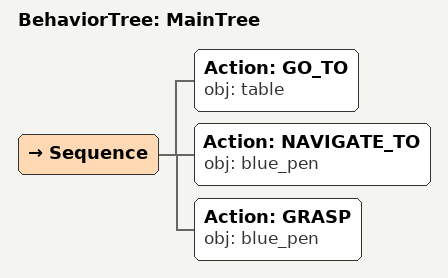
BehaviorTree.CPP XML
<root main_tree_to_execute="MainTree">
  <BehaviorTree ID="MainTree">
    <Sequence>
      <!-- Go to table -->
      <Action ID="GO_TO" obj="table" />
      <!-- Navigate to blue_pen avoiding obstacle -->
      <Action ID="NAVIGATE_TO" obj="blue_pen" />
      <!-- Grasp blue_pen -->
      <Action ID="GRASP" obj="blue_pen" />
    </Sequence>
  </BehaviorTree>
</root>
